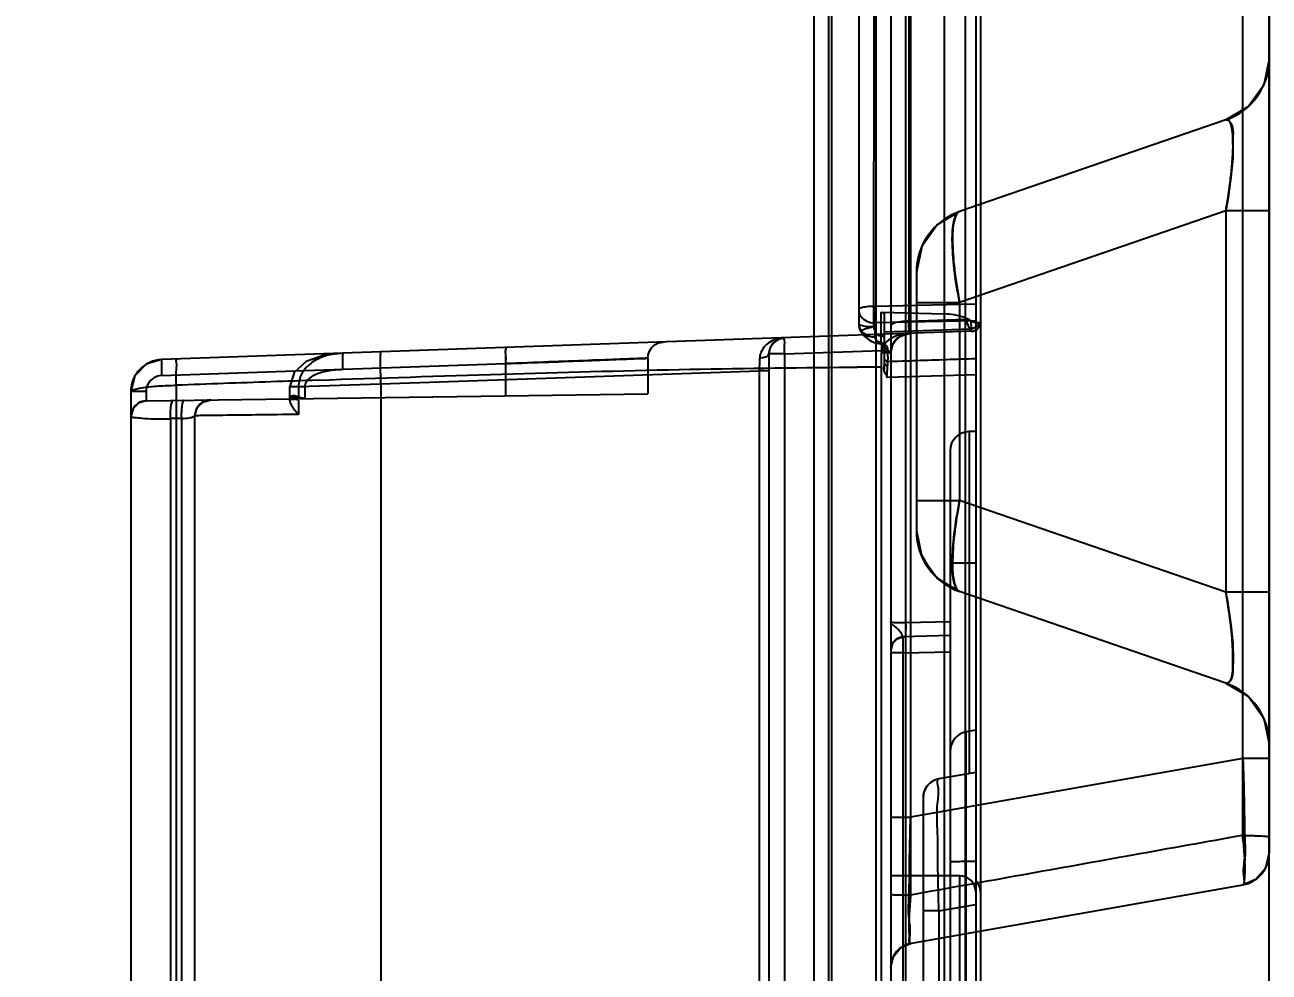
# Model space of a CAD drawing. Header units: millimetres. Extents: x 3267 to 5677, y -4731 to 2600.
# Drawn here: x 4348.72 to 4387.72, y -785.97 to -756.27 of the extents above; entities that cross this region are included whole.
import ezdxf

# ---------------------------------------------------------------- set-up
doc = ezdxf.new("R2010")
doc.units = ezdxf.units.MM
doc.header["$LTSCALE"] = 16.335
doc.header["$PDMODE"] = 3
doc.header["$PDSIZE"] = 0.3125
doc.layers.get('0').update_dxf_attribs({"linetype": 'CONTINUOUS'})
doc.layers.get('Defpoints').update_dxf_attribs({"linetype": 'CONTINUOUS'})
doc.styles.get("Standard").update_dxf_attribs({"font": 'txt', "width": 0.8})
doc.dimstyles.get("Standard").update_dxf_attribs({"dimtxt": 0.15625, "dimasz": 0.1875, "dimexe": 0.125, "dimexo": 0.0625, "dimtad": 0, "dimtih": 1, "dimtoh": 1, "dimdsep": 46, "dimtxsty": 'Standard', "dimcen": 0.09, "dimadec": 0, "dimazin": 0, "dimtp": 0.01, "dimtm": 0.01, "dimtfac": 1, "dimtofl": 0, "dimtmove": 0, "dimatfit": 3, "dimfxl": 0, "dimtolj": 1, "dimarcsym": 0})

# ---------------------------------------------------------------- blocks, each defined once
blk = doc.blocks.new('*D132')
at = {"color": 4, "lineweight": -2}
for p, q in [((4309.718, -646.306), (4309.718, -613.235)), ((4317.718, -613.235), (4336.405, -613.235)), ((4379.717, -613.235), (4359.872, -613.235)), ((4387.717, -800.276), (4387.717, -613.235))]:
    blk.add_line(p, q, dxfattribs=at)
at = {"color": 4}
for points in [[(4317.718, -611.901), (4317.718, -614.568), (4309.718, -613.235)], [(4379.717, -611.901), (4379.717, -614.568), (4387.717, -613.235)]]:
    blk.add_solid(points, dxfattribs=at)
at = {"layer": 'Defpoints', "color": 0}
for p in [(4309.718, -613.235), (4309.718, -646.306), (4387.717, -800.276)]:
    blk.add_point(p, dxfattribs=at)
at = {"color": 6, "insert": (4348.139, -613.235), "char_height": 8, "attachment_point": 5}
blk.add_mtext('\\A1;78.00', dxfattribs=at)

msp = doc.modelspace()

# ---------------------------------------------------------------- linework, layer by layer
at = {"color": 6, "linetype": 'Continuous'}
for p, q in [((4378.522, -631.001), (4378.522, -951.001)), ((4376.334, -888.251), (4376.334, -683.691)), ((4375.858, -684.193), (4375.858, -887.749)), ((4377.534, -685.914), (4377.534, -886.028)), ((4378.672, -687.112), (4378.672, -884.83)), ((4376.429, -765.565), (4376.429, -698.747)), ((4378.195, -873.288), (4378.195, -698.654)), ((4376.478, -700.474), (4376.478, -783.553)), ((4386.886, -702.384), (4386.886, -781.684)), ((4387.717, -703.373), (4387.717, -782.247)), ((4374.006, -846.325), (4374.006, -725.617)), ((4373.446, -726.092), (4373.446, -845.849)), ((4373.913, -844.843), (4373.913, -727.099)), ((4375.39, -727.021), (4375.39, -844.921)), ((4375.329, -765.734), (4375.338, -737.082)), ((4374.853, -737.316), (4374.853, -765.635)), ((4387.717, -757.352), (4387.547, -758.159)), ((4387.547, -758.159), (4387.069, -758.83)), ((4387.069, -758.83), (4386.361, -759.252)), ((4386.361, -759.252), (4378.017, -762.125)), ((4386.361, -762.103), (4378.017, -764.976)), ((4386.361, -762.103), (4386.361, -774.061)), ((4387.717, -762.103), (4386.361, -762.103)), ((4376.831, -763.217), (4376.662, -764.026)), ((4376.662, -764.026), (4376.662, -772.138)), ((4378.522, -765.031), (4375.338, -765.098)), ((4376.662, -764.976), (4378.017, -764.976)), ((4378.017, -764.976), (4378.017, -771.188)), ((4378.522, -765.55), (4375.355, -765.616)), ((4375.561, -766.035), (4375.561, -765.283)), ((4375.561, -765.283), (4377.534, -765.337)), ((4375.657, -767.071), (4375.657, -765.336)), ((4376.429, -765.565), (4378.195, -765.503)), ((4378.37, -765.547), (4378.373, -765.816)), ((4378.396, -765.88), (4353.009, -766.767)), ((4375.355, -765.616), (4375.355, -766.053)), ((4378.373, -765.816), (4375.657, -765.91)), ((4375.858, -765.705), (4375.858, -766.142)), ((4363.794, -766.893), (4363.794, -766.614)), ((4368.239, -766.724), (4368.239, -767.836)), ((4372.039, -766.588), (4372.039, -805.354)), ((4372.524, -766.588), (4372.039, -766.588)), ((4372.524, -766.588), (4375.569, -766.481)), ((4372.524, -766.588), (4372.524, -805.354)), ((4375.567, -805.39), (4375.567, -766.551)), ((4375.858, -766.551), (4375.567, -766.551)), ((4375.858, -766.536), (4375.858, -766.551)), ((4353, -767.27), (4363.794, -766.893)), ((4359.869, -767.532), (4371.748, -767.117)), ((4363.794, -767.898), (4363.794, -766.894)), ((4371.748, -804.825), (4371.748, -767.117)), ((4372.039, -767.117), (4371.748, -767.117)), ((4374.559, -767.007), (4374.804, -767.007)), ((4378.522, -767.241), (4375.748, -767.333)), ((4352.039, -767.771), (4352.039, -804.17)), ((4352.516, -767.771), (4352.039, -767.771)), ((4352.516, -767.771), (4352.516, -768.056)), ((4352.532, -768.056), (4368.239, -767.836)), ((4353.468, -804.37), (4353.468, -767.572)), ((4357.02, -768.057), (4357.025, -767.607)), ((4357.025, -767.607), (4357.502, -767.607)), ((4357.296, -767.607), (4359.869, -767.532)), ((4357.296, -767.607), (4357.296, -767.986)), ((4357.502, -767.986), (4357.502, -767.607)), ((4359.869, -767.532), (4359.869, -804.41)), ((4352.532, -768.056), (4352.524, -768.056)), ((4357.29, -768.042), (4357.29, -768.486)), ((4357.502, -767.986), (4357.433, -767.987)), ((4353.633, -768.611), (4353.284, -768.616)), ((4353.285, -768.633), (4353.285, -803.31)), ((4353.634, -803.315), (4353.634, -768.628)), ((4354.049, -803.415), (4354.049, -768.527)), ((4378.318, -769.025), (4378.318, -779.745)), ((4378.522, -769.025), (4378.318, -769.025)), ((4377.718, -769.625), (4377.718, -802.316)), ((4376.662, -771.188), (4378.017, -771.188)), ((4386.361, -774.061), (4378.017, -771.188)), ((4376.662, -772.138), (4376.831, -772.946)), ((4378.522, -773.154), (4377.718, -773.154)), ((4386.361, -776.911), (4378.017, -774.038)), ((4387.717, -774.061), (4386.361, -774.061)), ((4376.334, -775.01), (4377.718, -774.974)), ((4375.91, -775.665), (4375.858, -775.863)), ((4377.718, -775.422), (4376.249, -775.461)), ((4376.249, -775.461), (4376.296, -775.459)), ((4376.249, -796.479), (4376.249, -775.462)), ((4375.858, -775.764), (4375.857, -775.861)), ((4376.249, -775.963), (4375.858, -775.963)), ((4376.249, -775.963), (4377.718, -775.925)), ((4386.361, -776.911), (4387.069, -777.334)), ((4378.522, -778.387), (4378.217, -778.44)), ((4378.217, -793.562), (4378.217, -778.44)), ((4386.893, -779.277), (4376.48, -781.113)), ((4387.717, -779.278), (4386.893, -779.278)), ((4378.522, -779.71), (4377.363, -779.914)), ((4376.868, -780.505), (4376.868, -791.498)), ((4375.858, -781.113), (4376.48, -781.113)), ((4378.217, -782.496), (4378.522, -782.494)), ((4378.019, -782.956), (4375.858, -782.956)), ((4378.019, -788.986), (4378.019, -782.956)), ((4376.454, -785.076), (4386.889, -783.236)), ((4386.894, -783.236), (4386.895, -783.235)), ((4377.363, -784.05), (4378.522, -783.846)), ((4377.363, -784.05), (4376.868, -784.05)), ((4377.363, -784.05), (4377.363, -787.952)), ((4375.858, -785.814), (4375.938, -785.476))]:
    msp.add_line(p, q, dxfattribs=at)
for points in [[(4378.017, -762.125), (4377.311, -762.546), (4376.831, -763.217)], [(4374.957, -765.942), (4375.045, -766.039), (4375.146, -766.124), (4375.263, -766.197), (4375.399, -766.252), (4375.554, -766.277)], [(4375.857, -766.536), (4375.919, -766.288), (4376.052, -766.108), (4376.226, -765.996), (4376.439, -765.949)], [(4375.858, -766.55), (4375.935, -766.255), (4376.147, -766.036), (4376.439, -765.949)], [(4378.39, -765.881), (4378.522, -765.844), (4378.621, -765.753), (4378.669, -765.627)], [(4378.399, -765.879), (4378.465, -765.866), (4378.526, -765.838)], [(4378.402, -765.881), (4378.552, -765.825), (4378.644, -765.713), (4378.672, -765.589)], [(4378.671, -765.589), (4378.672, -765.593), (4378.669, -765.598), (4378.663, -765.602)], [(4368.239, -766.724), (4368.251, -766.614), (4368.29, -766.502), (4368.358, -766.396), (4368.456, -766.307), (4368.581, -766.244), (4368.725, -766.218)], [(4372.038, -766.588), (4372.088, -766.369), (4372.202, -766.217), (4372.351, -766.122), (4372.523, -766.085)], [(4375.613, -766.296), (4375.652, -766.332), (4375.657, -766.337)], [(4358.699, -766.568), (4358.065, -766.639), (4357.534, -766.831), (4357.158, -767.171), (4357.025, -767.607)], [(4353.009, -766.767), (4352.521, -766.913), (4352.168, -767.279), (4352.039, -767.771)], [(4353.009, -766.767), (4352.854, -766.785), (4352.705, -766.827)], [(4375.657, -766.892), (4375.655, -766.924), (4375.65, -766.962)], [(4352.056, -767.59), (4352.043, -767.68), (4352.039, -767.771)], [(4352.532, -768.056), (4352.284, -768.126), (4352.108, -768.303), (4352.039, -768.555)], [(4354.049, -768.527), (4354.118, -768.274), (4354.294, -768.097), (4354.542, -768.027)], [(4357.339, -767.957), (4357.245, -767.925), (4357.169, -767.907), (4357.11, -767.908), (4357.049, -767.931)], [(4357.097, -767.975), (4357.078, -767.988), (4357.075, -767.987), (4357.077, -767.996), (4357.083, -768.012)], [(4376.662, -772.138), (4376.779, -772.816), (4377.122, -773.419)], [(4376.831, -772.946), (4377.311, -773.617), (4378.017, -774.038)], [(4377.122, -773.419), (4377.53, -773.792), (4378.017, -774.038)], [(4375.91, -775.664), (4376.053, -775.518), (4376.249, -775.461)], [(4387.069, -777.334), (4387.547, -778.005), (4387.717, -778.812)], [(4378.217, -778.44), (4378.101, -778.473), (4377.987, -778.533), (4377.884, -778.621), (4377.799, -778.736), (4377.742, -778.875), (4377.722, -779.031)], [(4377.363, -779.914), (4377.224, -779.956), (4377.09, -780.038), (4376.976, -780.161), (4376.897, -780.319), (4376.868, -780.505)], [(4386.893, -783.236), (4387.315, -783.051), (4387.611, -782.696), (4387.717, -782.247)], [(4386.886, -783.237), (4387.309, -783.055), (4387.609, -782.7)], [(4375.858, -785.812), (4375.893, -785.582), (4375.991, -785.385)], [(4375.938, -785.476), (4376.161, -785.209), (4376.48, -785.072)], [(4375.991, -785.385), (4376.132, -785.232), (4376.299, -785.128), (4376.478, -785.072)]]:
    msp.add_lwpolyline(points, dxfattribs=at)
for centre, radius, start, end in [((4385.707, -757.352), 2.01, 288.9998, 0), ((4378.672, -764.026), 2.01, 109, 180), ((4375.355, -765.635), 0.502, 180.0053, 217.7717), ((4376.461, -766.551), 0.603, 92, 180), ((4378.38, -765.589), 0.291, 272, 0.0473), ((4372.541, -766.588), 0.502, 92, 180), ((4284.565, -766.195), 87.187, 359.39424, 359.6619), ((4376.457, -766.551), 0.891, 175.4953, 180.0054), ((4353.044, -767.771), 1.005, 92, 180), ((4374.832, -895.094), 128.087, 89.67439, 90.01281), ((4392.337, -767.157), 16.583, 178.8525, 179.2834), ((4352.539, -768.555), 0.5, 90.8, 180), ((4354.549, -768.527), 0.5, 90.8092, 180.0015), ((4378.318, -769.625), 0.6, 90, 180), ((4378.672, -772.138), 2.01, 180, 251), ((4376.26, -775.863), 0.402, 91.497, 180), ((4385.707, -778.812), 2.01, 0, 71.0002), ((4378.322, -779.031), 0.6, 100, 180), ((4377.468, -780.505), 0.6, 100, 180), ((4386.712, -782.247), 1.005, 280.5264, 0.0039), ((4378.019, -783.458), 0.502, 0, 90), ((4378.169, -783.458), 0.502, 0, 45.4531), ((4376.609, -785.812), 0.751, 100, 180)]:
    msp.add_arc(centre, radius, start, end, dxfattribs=at)
for points, knots in [([(4386.361, -759.252), (4386.419, -759.232), (4386.594, -759.424), (4386.577, -759.811), (4386.596, -760.418), (4386.502, -761.207), (4386.417, -761.785), (4386.361, -762.103)], [0, 0, 0, 0, 0.062091, 0.192625, 0.406543, 0.671863, 1, 1, 1, 1]), ([(4386.361, -762.103), (4386.419, -761.767), (4386.508, -761.165), (4386.6, -760.358), (4386.576, -759.768), (4386.583, -759.396), (4386.414, -759.234), (4386.361, -759.252)], [0, 0, 0, 0, 0.346415, 0.617427, 0.823529, 0.942564, 1, 1, 1, 1]), ([(4386.361, -762.103), (4386.395, -761.907), (4386.456, -761.523), (4386.527, -760.966), (4386.573, -760.459), (4386.591, -760.024), (4386.581, -759.717), (4386.555, -759.522), (4386.53, -759.414), (4386.499, -759.332), (4386.461, -759.275), (4386.412, -759.243), (4386.377, -759.247), (4386.361, -759.252)], [0, 0, 0, 0, 0.20118, 0.393131, 0.567531, 0.716177, 0.832393, 0.877871, 0.915035, 0.944213, 0.966256, 0.983344, 1, 1, 1, 1]), ([(4378.017, -762.125), (4377.916, -762.16), (4377.795, -762.522), (4377.775, -763.102), (4377.839, -763.985), (4377.948, -764.627), (4378.017, -764.976)], [0, 0, 0, 0, 0.109663, 0.325656, 0.634315, 1, 1, 1, 1]), ([(4378.017, -764.976), (4377.948, -764.626), (4377.838, -763.982), (4377.775, -763.099), (4377.795, -762.52), (4377.917, -762.16), (4378.017, -762.125)], [0, 0, 0, 0, 0.366771, 0.675451, 0.890813, 1, 1, 1, 1]), ([(4378.017, -764.976), (4377.949, -764.625), (4377.84, -763.978), (4377.782, -763.092), (4377.799, -762.514), (4377.92, -762.159), (4378.017, -762.125)], [0, 0, 0, 0, 0.367999, 0.679278, 0.893752, 1, 1, 1, 1]), ([(4378.017, -762.125), (4377.917, -762.16), (4377.798, -762.526), (4377.782, -763.107), (4377.842, -763.991), (4377.95, -764.631), (4378.017, -764.976)], [0, 0, 0, 0, 0.109154, 0.327499, 0.638501, 1, 1, 1, 1]), ([(4375.337, -765.098), (4375.256, -765.099), (4375.107, -765.108), (4374.961, -765.131), (4374.853, -765.172), (4374.853, -765.199)], [0, 0, 0, 0, 0.482611, 0.839451, 1, 1, 1, 1]), ([(4375.338, -765.098), (4375.339, -765.168), (4375.341, -765.297), (4375.347, -765.469), (4375.352, -765.572), (4375.355, -765.616)], [0, 0, 0, 0, 0.40657, 0.742719, 1, 1, 1, 1]), ([(4374.853, -765.199), (4374.853, -765.272), (4374.906, -765.427), (4375.101, -765.581), (4375.269, -765.616), (4375.355, -765.616)], [0, 0, 0, 0, 0.306487, 0.640621, 1, 1, 1, 1]), ([(4375.561, -765.283), (4375.577, -765.284), (4375.606, -765.288), (4375.643, -765.304), (4375.657, -765.326), (4375.657, -765.336)], [0, 0, 0, 0, 0.410569, 0.7513, 1, 1, 1, 1]), ([(4378.37, -765.547), (4378.294, -765.502), (4378.121, -765.428), (4377.839, -765.359), (4377.637, -765.34), (4377.534, -765.337)], [0, 0, 0, 0, 0.304408, 0.643989, 1, 1, 1, 1]), ([(4378.396, -765.88), (4378.414, -765.884), (4378.312, -765.787), (4378.306, -765.697), (4378.229, -765.571), (4378.195, -765.503)], [0, 0, 0, 0, 0.127061, 0.468999, 1, 1, 1, 1]), ([(4378.663, -765.602), (4378.639, -765.619), (4378.544, -765.611), (4378.391, -765.581), (4378.265, -765.535), (4378.195, -765.503)], [0, 0, 0, 0, 0.184797, 0.529577, 1, 1, 1, 1]), ([(4378.633, -765.646), (4378.611, -765.642), (4378.558, -765.63), (4378.469, -765.599), (4378.404, -765.567), (4378.37, -765.547)], [0, 0, 0, 0, 0.23893, 0.578452, 1, 1, 1, 1]), ([(4374.853, -765.635), (4374.853, -765.662), (4374.96, -765.701), (4375.102, -765.724), (4375.249, -765.733), (4375.329, -765.734)], [0, 0, 0, 0, 0.159376, 0.515681, 1, 1, 1, 1]), ([(4374.853, -765.635), (4374.853, -765.707), (4374.903, -765.86), (4375.097, -766.016), (4375.267, -766.053), (4375.355, -766.053)], [0, 0, 0, 0, 0.299098, 0.630605, 1, 1, 1, 1]), ([(4375.329, -765.734), (4375.271, -765.748), (4375.175, -765.772), (4375.052, -765.811), (4374.971, -765.84), (4374.94, -765.885), (4374.941, -765.9)], [0, 0, 0, 0, 0.412448, 0.674992, 0.893908, 1, 1, 1, 1]), ([(4374.941, -765.9), (4374.943, -765.92), (4374.969, -765.967), (4375.055, -766.008), (4375.185, -766.046), (4375.293, -766.054), (4375.356, -766.053)], [0, 0, 0, 0, 0.127291, 0.318153, 0.594487, 1, 1, 1, 1]), ([(4375.561, -766.037), (4375.528, -766.033), (4375.46, -766.015), (4375.398, -765.932), (4375.349, -765.841), (4375.334, -765.771), (4375.329, -765.734)], [0, 0, 0, 0, 0.247241, 0.478288, 0.729667, 1, 1, 1, 1]), ([(4376.439, -765.949), (4376.344, -765.952), (4376.183, -765.975), (4375.965, -766.046), (4375.782, -766.147), (4375.635, -766.293), (4375.578, -766.421), (4375.569, -766.481)], [0, 0, 0, 0, 0.26326, 0.441331, 0.627788, 0.83345, 1, 1, 1, 1]), ([(4376.429, -765.565), (4376.358, -765.565), (4376.223, -765.573), (4376.041, -765.601), (4375.922, -765.635), (4375.858, -765.683), (4375.858, -765.705)], [0, 0, 0, 0, 0.352794, 0.672964, 0.890889, 1, 1, 1, 1]), ([(4376.439, -765.949), (4376.424, -765.949), (4376.441, -765.853), (4376.419, -765.759), (4376.428, -765.633), (4376.429, -765.565)], [0, 0, 0, 0, 0.122491, 0.466375, 1, 1, 1, 1]), ([(4378.633, -765.646), (4378.617, -765.67), (4378.577, -765.715), (4378.506, -765.762), (4378.435, -765.79), (4378.391, -765.807), (4378.373, -765.816)], [0, 0, 0, 0, 0.279183, 0.558001, 0.802884, 1, 1, 1, 1]), ([(4378.39, -765.881), (4378.38, -765.881), (4378.379, -765.845), (4378.374, -765.828), (4378.373, -765.816)], [0, 0, 0, 0, 0.465037, 1, 1, 1, 1]), ([(4378.402, -765.88), (4378.426, -765.877), (4378.459, -765.87), (4378.508, -765.85), (4378.549, -765.825), (4378.592, -765.785), (4378.626, -765.738), (4378.65, -765.685), (4378.66, -765.639), (4378.663, -765.611), (4378.663, -765.602)], [0, 0, 0, 0, 0.176998, 0.243373, 0.379965, 0.520081, 0.661155, 0.80039, 0.935088, 1, 1, 1, 1]), ([(4378.669, -765.627), (4378.668, -765.635), (4378.668, -765.659), (4378.64, -765.653), (4378.633, -765.646)], [0, 0, 0, 0, 0.451277, 1, 1, 1, 1]), ([(4372.524, -766.085), (4372.465, -766.088), (4372.326, -766.104), (4372.113, -766.175), (4371.908, -766.323), (4371.79, -766.514), (4371.744, -766.654), (4371.751, -766.71)], [0, 0, 0, 0, 0.163038, 0.383875, 0.612616, 0.84514, 1, 1, 1, 1]), ([(4372.524, -766.085), (4372.501, -766.086), (4372.538, -766.22), (4372.504, -766.344), (4372.521, -766.504), (4372.524, -766.588)], [0, 0, 0, 0, 0.134879, 0.500575, 1, 1, 1, 1]), ([(4375.355, -766.053), (4375.355, -766.07), (4375.362, -766.096), (4375.38, -766.129), (4375.4, -766.154), (4375.425, -766.178), (4375.456, -766.196), (4375.489, -766.213), (4375.525, -766.221), (4375.548, -766.23), (4375.559, -766.234)], [0, 0, 0, 0, 0.169828, 0.271992, 0.375865, 0.497167, 0.625336, 0.750355, 0.873824, 1, 1, 1, 1]), ([(4375.56, -765.98), (4375.584, -765.978), (4375.529, -766.137), (4375.58, -766.285), (4375.554, -766.633), (4375.561, -766.871), (4375.56, -767.009)], [0, 0, 0, 0, 0.072049, 0.280211, 0.598887, 1, 1, 1, 1]), ([(4375.56, -766.233), (4375.558, -766.247), (4375.55, -766.311), (4375.561, -766.133), (4375.558, -766.09), (4375.559, -766.035)], [0, 0, 0, 0, 0.151795, 0.413412, 1, 1, 1, 1]), ([(4375.657, -766.055), (4375.658, -766.052), (4375.641, -766.045), (4375.616, -766.04), (4375.581, -766.035), (4375.559, -766.035)], [0, 0, 0, 0, 0.094482, 0.342816, 1, 1, 1, 1]), ([(4375.559, -766.234), (4375.581, -766.241), (4375.625, -766.265), (4375.682, -766.302), (4375.726, -766.343), (4375.751, -766.381), (4375.757, -766.408), (4375.757, -766.42)], [0, 0, 0, 0, 0.240979, 0.526576, 0.716732, 0.868653, 1, 1, 1, 1]), ([(4375.56, -766.233), (4375.567, -766.247), (4375.582, -766.27), (4375.611, -766.294), (4375.636, -766.311), (4375.657, -766.326), (4375.657, -766.337)], [0, 0, 0, 0, 0.328091, 0.570198, 0.765733, 1, 1, 1, 1]), ([(4375.657, -766.337), (4375.657, -766.347), (4375.673, -766.392), (4375.722, -766.42), (4375.757, -766.42)], [0, 0, 0, 0, 0.226077, 1, 1, 1, 1]), ([(4358.697, -766.568), (4358.511, -766.575), (4358.169, -766.618), (4357.7, -766.829), (4357.373, -767.171), (4357.296, -767.474), (4357.296, -767.607)], [0, 0, 0, 0, 0.290124, 0.53263, 0.79247, 1, 1, 1, 1]), ([(4358.688, -767.071), (4358.688, -767.056), (4358.687, -767.026), (4358.685, -766.979), (4358.684, -766.933), (4358.683, -766.872), (4358.683, -766.812), (4358.683, -766.755), (4358.683, -766.717), (4358.684, -766.682), (4358.685, -766.652), (4358.687, -766.624), (4358.688, -766.602), (4358.691, -766.584), (4358.693, -766.574), (4358.695, -766.568), (4358.697, -766.568)], [0, 0, 0, 0, 0.089263, 0.181194, 0.274198, 0.36693, 0.545606, 0.62847, 0.70506, 0.774104, 0.834572, 0.885732, 0.935731, 0.970707, 0.991413, 1, 1, 1, 1]), ([(4359.869, -766.527), (4359.867, -766.527), (4359.865, -766.536), (4359.862, -766.549), (4359.86, -766.574), (4359.858, -766.606), (4359.856, -766.648), (4359.854, -766.72), (4359.854, -766.833), (4359.855, -766.988), (4359.858, -767.163), (4359.863, -767.347), (4359.866, -767.471), (4359.869, -767.532)], [0, 0, 0, 0, 0.005684, 0.020161, 0.043729, 0.076313, 0.117793, 0.168034, 0.294231, 0.45188, 0.630388, 0.817261, 1, 1, 1, 1]), ([(4363.794, -766.893), (4363.794, -766.807), (4363.81, -766.645), (4363.765, -766.524), (4363.816, -766.39), (4363.794, -766.39)], [0, 0, 0, 0, 0.50909, 0.868632, 1, 1, 1, 1]), ([(4363.794, -766.614), (4363.794, -766.56), (4363.767, -766.513), (4363.814, -766.39), (4363.794, -766.39)], [0, 0, 0, 0, 0.724149, 1, 1, 1, 1]), ([(4363.794, -766.895), (4364.241, -766.877), (4365.109, -766.845), (4366.265, -766.8), (4367.309, -766.76), (4367.764, -766.743), (4368.359, -766.72), (4367.781, -766.742), (4367.322, -766.759), (4366.279, -766.799), (4365.115, -766.843), (4364.243, -766.876), (4363.794, -766.894)], [0, 0, 0, 0, 0.151116, 0.289806, 0.401214, 0.474369, 0.500002, 0.524366, 0.596616, 0.708408, 0.848325, 1, 1, 1, 1]), ([(4371.751, -766.71), (4371.799, -766.709), (4371.884, -766.698), (4371.988, -766.666), (4372.039, -766.613), (4372.039, -766.588)], [0, 0, 0, 0, 0.43407, 0.774258, 1, 1, 1, 1]), ([(4375.857, -766.536), (4375.858, -766.523), (4375.796, -766.502), (4375.713, -766.496), (4375.621, -766.485), (4375.569, -766.481)], [0, 0, 0, 0, 0.131485, 0.472394, 1, 1, 1, 1]), ([(4375.757, -766.42), (4375.757, -766.454), (4375.762, -766.516), (4375.76, -766.605), (4375.76, -766.684), (4375.762, -766.757), (4375.757, -766.803), (4375.757, -766.825)], [0, 0, 0, 0, 0.245947, 0.462838, 0.65692, 0.8338, 1, 1, 1, 1]), ([(4375.757, -766.825), (4376.064, -766.814), (4376.679, -766.793), (4377.6, -766.763), (4378.214, -766.741), (4378.522, -766.73)], [0, 0, 0, 0, 0.33335, 0.666706, 1, 1, 1, 1]), ([(4353.009, -766.767), (4353.005, -766.767), (4353.004, -766.786), (4352.999, -766.809), (4352.997, -766.858), (4352.995, -766.919), (4352.995, -766.997), (4352.996, -767.116), (4352.998, -767.208), (4353, -767.27)], [0, 0, 0, 0, 0.02109, 0.077584, 0.169373, 0.295459, 0.452863, 0.631053, 1, 1, 1, 1]), ([(4353.468, -767.572), (4353.464, -767.431), (4353.443, -767.168), (4353.493, -766.963), (4353.449, -766.751), (4353.485, -766.75)], [0, 0, 0, 0, 0.511465, 0.868759, 1, 1, 1, 1]), ([(4357.502, -767.607), (4357.502, -767.556), (4357.538, -767.447), (4357.659, -767.323), (4357.822, -767.229), (4358.012, -767.16), (4358.222, -767.112), (4358.45, -767.083), (4358.607, -767.074), (4358.688, -767.071)], [0, 0, 0, 0, 0.10957, 0.231508, 0.364827, 0.508704, 0.662652, 0.826625, 1, 1, 1, 1]), ([(4357.907, -767.411), (4359.828, -767.342), (4363.602, -767.222), (4369.152, -767.064), (4372.782, -767.018), (4374.559, -767.007)], [0, 0, 0, 0, 0.346135, 0.68005, 1, 1, 1, 1]), ([(4375.624, -767.01), (4375.63, -767.03), (4375.637, -767.063), (4375.643, -767.096), (4375.645, -767.109)], [0, 0, 0, 0, 0.614072, 1, 1, 1, 1]), ([(4375.645, -767.109), (4375.646, -767.09), (4375.649, -767.018), (4375.657, -766.945), (4375.657, -766.892)], [0, 0, 0, 0, 0.265215, 1, 1, 1, 1]), ([(4375.645, -767.109), (4375.648, -767.129), (4375.659, -767.165), (4375.676, -767.221), (4375.706, -767.244), (4375.722, -767.253)], [0, 0, 0, 0, 0.357691, 0.677642, 1, 1, 1, 1]), ([(4375.657, -766.74), (4375.655, -766.749), (4375.665, -766.772), (4375.696, -766.805), (4375.733, -766.827), (4375.757, -766.826)], [0, 0, 0, 0, 0.203016, 0.474129, 1, 1, 1, 1]), ([(4375.657, -766.892), (4375.657, -766.909), (4375.694, -766.94), (4375.732, -766.95), (4375.755, -766.95)], [0, 0, 0, 0, 0.42041, 1, 1, 1, 1]), ([(4375.755, -766.95), (4375.75, -766.978), (4375.742, -767.041), (4375.737, -767.14), (4375.732, -767.211), (4375.729, -767.247)], [0, 0, 0, 0, 0.287025, 0.634959, 1, 1, 1, 1]), ([(4353, -767.27), (4352.916, -767.275), (4352.745, -767.322), (4352.56, -767.514), (4352.518, -767.687), (4352.516, -767.771)], [0, 0, 0, 0, 0.332551, 0.667788, 1, 1, 1, 1]), ([(4357.907, -767.411), (4357.414, -767.429), (4356.427, -767.466), (4354.947, -767.516), (4353.961, -767.553), (4353.468, -767.572)], [0, 0, 0, 0, 0.333326, 0.666657, 1, 1, 1, 1]), ([(4375.729, -767.247), (4375.725, -767.263), (4375.72, -767.295), (4375.737, -767.324), (4375.748, -767.333)], [0, 0, 0, 0, 0.541217, 1, 1, 1, 1]), ([(4352.039, -767.771), (4352.039, -767.731), (4352.225, -767.678), (4352.475, -767.628), (4352.942, -767.588), (4353.279, -767.574), (4353.468, -767.572)], [0, 0, 0, 0, 0.082278, 0.292654, 0.612759, 1, 1, 1, 1]), ([(4353.285, -768.633), (4353.283, -768.605), (4353.281, -768.535), (4353.282, -768.428), (4353.287, -768.334), (4353.293, -768.268), (4353.298, -768.225), (4353.304, -768.186), (4353.313, -768.141), (4353.325, -768.096), (4353.34, -768.059), (4353.357, -768.044), (4353.365, -768.044)], [0, 0, 0, 0, 0.141176, 0.345157, 0.525918, 0.604336, 0.674025, 0.738138, 0.798778, 0.902431, 0.963369, 1, 1, 1, 1]), ([(4353.634, -768.628), (4353.632, -768.6), (4353.63, -768.53), (4353.631, -768.423), (4353.636, -768.329), (4353.642, -768.263), (4353.647, -768.22), (4353.653, -768.181), (4353.662, -768.136), (4353.674, -768.091), (4353.689, -768.054), (4353.706, -768.039), (4353.714, -768.039)], [0, 0, 0, 0, 0.141188, 0.345158, 0.525913, 0.604328, 0.674015, 0.738127, 0.798766, 0.902421, 0.963367, 1, 1, 1, 1]), ([(4357.085, -767.992), (4357.07, -767.992), (4357.035, -767.999), (4357.013, -768.057), (4357.035, -768.132), (4357.084, -768.231), (4357.173, -768.353), (4357.247, -768.439), (4357.29, -768.486)], [0, 0, 0, 0, 0.076782, 0.152178, 0.269006, 0.446266, 0.689864, 1, 1, 1, 1]), ([(4357.022, -767.966), (4357.022, -767.955), (4357.037, -767.936), (4357.064, -767.923), (4357.098, -767.916), (4357.143, -767.916), (4357.198, -767.923), (4357.263, -767.939), (4357.31, -767.953), (4357.335, -767.96)], [0, 0, 0, 0, 0.09925, 0.175973, 0.275794, 0.404799, 0.567766, 0.767539, 1, 1, 1, 1]), ([(4357.288, -768.041), (4357.276, -768.035), (4357.251, -768.024), (4357.217, -768.005), (4357.181, -768.007), (4357.156, -767.985), (4357.122, -767.992), (4357.093, -768.001), (4357.058, -768.013), (4357.032, -767.994), (4357.022, -767.975), (4357.022, -767.966)], [0, 0, 0, 0, 0.132788, 0.265413, 0.38368, 0.478141, 0.564232, 0.714084, 0.796674, 0.909243, 1, 1, 1, 1]), ([(4357.026, -767.966), (4357.024, -767.977), (4357.028, -768.007), (4357.071, -768.017), (4357.105, -768.003), (4357.14, -767.993), (4357.179, -767.989), (4357.219, -767.986), (4357.258, -767.985), (4357.284, -767.986), (4357.296, -767.986)], [0, 0, 0, 0, 0.113567, 0.25085, 0.359639, 0.481692, 0.610019, 0.744718, 0.877118, 1, 1, 1, 1]), ([(4357.336, -767.96), (4357.319, -767.955), (4357.277, -767.96), (4357.232, -767.997), (4357.184, -768.017), (4357.142, -768.02), (4357.11, -768.001), (4357.086, -767.975), (4357.075, -767.937), (4357.035, -767.938), (4357.028, -767.957), (4357.026, -767.966)], [0, 0, 0, 0, 0.13742, 0.322336, 0.462016, 0.560376, 0.648558, 0.748097, 0.853589, 0.92796, 1, 1, 1, 1]), ([(4357.45, -767.985), (4357.435, -767.982), (4357.41, -767.977), (4357.371, -767.971), (4357.348, -767.965), (4357.336, -767.96)], [0, 0, 0, 0, 0.389256, 0.656706, 1, 1, 1, 1]), ([(4353.285, -768.633), (4353.116, -768.636), (4352.826, -768.631), (4352.413, -768.63), (4352.222, -768.583), (4352.038, -768.589), (4352.039, -768.555)], [0, 0, 0, 0, 0.405319, 0.713611, 0.920037, 1, 1, 1, 1]), ([(4354.049, -768.529), (4354.049, -768.548), (4353.966, -768.583), (4353.84, -768.608), (4353.709, -768.621), (4353.634, -768.628)], [0, 0, 0, 0, 0.135383, 0.475583, 1, 1, 1, 1]), ([(4357.29, -768.486), (4356.846, -768.492), (4356.058, -768.501), (4355.052, -768.514), (4354.416, -768.522), (4354.124, -768.526), (4354.049, -768.527)], [0, 0, 0, 0, 0.411003, 0.72938, 0.930941, 1, 1, 1, 1]), ([(4378.017, -774.038), (4377.916, -774.004), (4377.795, -773.642), (4377.775, -773.062), (4377.839, -772.179), (4377.948, -771.536), (4378.017, -771.188)], [0, 0, 0, 0, 0.109664, 0.325659, 0.63432, 1, 1, 1, 1]), ([(4378.017, -771.188), (4377.948, -771.538), (4377.838, -772.181), (4377.775, -773.065), (4377.795, -773.644), (4377.917, -774.004), (4378.017, -774.038)], [0, 0, 0, 0, 0.366773, 0.675453, 0.890813, 1, 1, 1, 1]), ([(4378.017, -771.188), (4377.949, -771.539), (4377.84, -772.186), (4377.782, -773.072), (4377.799, -773.649), (4377.92, -774.005), (4378.017, -774.038)], [0, 0, 0, 0, 0.368, 0.679279, 0.893752, 1, 1, 1, 1]), ([(4378.017, -774.038), (4377.917, -774.004), (4377.798, -773.638), (4377.782, -773.056), (4377.842, -772.173), (4377.95, -771.532), (4378.017, -771.188)], [0, 0, 0, 0, 0.109155, 0.327501, 0.638505, 1, 1, 1, 1]), ([(4386.361, -776.911), (4386.418, -776.931), (4386.595, -776.739), (4386.571, -776.346), (4386.588, -775.735), (4386.501, -774.948), (4386.416, -774.374), (4386.361, -774.061)], [0, 0, 0, 0, 0.061701, 0.193486, 0.411335, 0.676026, 1, 1, 1, 1]), ([(4386.361, -774.061), (4386.419, -774.397), (4386.508, -774.998), (4386.6, -775.805), (4386.576, -776.395), (4386.583, -776.768), (4386.414, -776.93), (4386.361, -776.911)], [0, 0, 0, 0, 0.346416, 0.617427, 0.823529, 0.942564, 1, 1, 1, 1]), ([(4386.361, -774.061), (4386.395, -774.257), (4386.456, -774.641), (4386.527, -775.198), (4386.573, -775.705), (4386.591, -776.139), (4386.581, -776.447), (4386.555, -776.642), (4386.53, -776.75), (4386.499, -776.832), (4386.461, -776.889), (4386.412, -776.92), (4386.377, -776.917), (4386.361, -776.911)], [0, 0, 0, 0, 0.20118, 0.393131, 0.567531, 0.716177, 0.832393, 0.877871, 0.915035, 0.944213, 0.966256, 0.983344, 1, 1, 1, 1]), ([(4375.858, -774.981), (4375.858, -775.003), (4375.976, -775.003), (4376.101, -775.019), (4376.252, -775.013), (4376.334, -775.01)], [0, 0, 0, 0, 0.131983, 0.491962, 1, 1, 1, 1]), ([(4376.249, -775.461), (4376.224, -775.461), (4376.217, -775.382), (4376.165, -775.322), (4376.107, -775.24), (4376.031, -775.17), (4375.957, -775.112), (4375.898, -775.066), (4375.864, -775.023), (4375.858, -774.993), (4375.858, -774.981)], [0, 0, 0, 0, 0.119125, 0.249913, 0.41284, 0.586131, 0.742347, 0.861738, 0.942413, 1, 1, 1, 1]), ([(4376.321, -775.459), (4376.324, -775.459), (4376.326, -775.443), (4376.33, -775.423), (4376.332, -775.38), (4376.334, -775.326), (4376.335, -775.257), (4376.336, -775.15), (4376.335, -775.067), (4376.334, -775.01)], [0, 0, 0, 0, 0.020626, 0.075736, 0.165559, 0.289399, 0.444756, 0.622328, 1, 1, 1, 1]), ([(4386.893, -783.236), (4386.967, -783.223), (4386.883, -782.801), (4386.987, -782.359), (4386.941, -781.437), (4386.933, -780.422), (4386.901, -779.655), (4386.893, -779.277)], [0, 0, 0, 0, 0.057311, 0.215165, 0.422968, 0.713541, 1, 1, 1, 1]), ([(4386.893, -779.277), (4386.906, -779.702), (4386.938, -780.519), (4386.941, -781.565), (4386.986, -782.455), (4386.886, -782.857), (4386.952, -783.225), (4386.893, -783.236)], [0, 0, 0, 0, 0.32219, 0.613919, 0.809613, 0.954709, 1, 1, 1, 1]), ([(4377.363, -784.05), (4377.354, -783.619), (4377.331, -782.799), (4377.339, -781.702), (4377.281, -780.758), (4377.395, -780.311), (4377.297, -779.925), (4377.363, -779.914)], [0, 0, 0, 0, 0.31249, 0.590142, 0.812568, 0.951141, 1, 1, 1, 1]), ([(4376.48, -785.072), (4376.415, -785.083), (4376.495, -784.653), (4376.392, -784.267), (4376.445, -783.336), (4376.445, -782.301), (4376.467, -781.521), (4376.48, -781.113)], [0, 0, 0, 0, 0.050291, 0.19174, 0.415602, 0.6909, 1, 1, 1, 1]), ([(4376.48, -781.113), (4376.466, -781.529), (4376.443, -782.324), (4376.444, -783.37), (4376.395, -784.298), (4376.488, -784.675), (4376.42, -785.082), (4376.48, -785.072)], [0, 0, 0, 0, 0.315474, 0.59517, 0.817415, 0.953432, 1, 1, 1, 1]), ([(4386.886, -781.684), (4385.736, -781.891), (4383.43, -782.305), (4379.961, -782.928), (4377.641, -783.344), (4376.478, -783.553)], [0, 0, 0, 0, 0.331454, 0.664787, 1, 1, 1, 1]), ([(4386.886, -781.684), (4386.992, -781.685), (4387.148, -781.688), (4387.347, -781.695), (4387.473, -781.701), (4387.574, -781.708), (4387.647, -781.716), (4387.692, -781.723), (4387.711, -781.729), (4387.717, -781.733), (4387.717, -781.735)], [0, 0, 0, 0, 0.382351, 0.559342, 0.713333, 0.835776, 0.924452, 0.978843, 0.993247, 1, 1, 1, 1]), ([(4386.886, -783.237), (4386.933, -783.229), (4386.952, -783.011), (4386.974, -782.733), (4386.945, -782.234), (4386.911, -781.88), (4386.886, -781.684)], [0, 0, 0, 0, 0.09037, 0.3065, 0.622361, 1, 1, 1, 1]), ([(4377.722, -782.516), (4377.722, -782.513), (4377.739, -782.512), (4377.759, -782.508), (4377.806, -782.506), (4377.866, -782.502), (4377.943, -782.5), (4378.061, -782.497), (4378.154, -782.496), (4378.217, -782.496)], [0, 0, 0, 0, 0.017662, 0.069452, 0.158978, 0.283777, 0.439327, 0.616981, 1, 1, 1, 1]), ([(4375.858, -783.532), (4375.858, -783.533), (4375.862, -783.535), (4375.869, -783.536), (4375.883, -783.538), (4375.911, -783.54), (4375.962, -783.543), (4376.038, -783.546), (4376.133, -783.549), (4376.282, -783.552), (4376.399, -783.553), (4376.478, -783.553)], [0, 0, 0, 0, 0.004823, 0.017295, 0.038254, 0.068193, 0.15742, 0.282189, 0.437971, 0.616057, 1, 1, 1, 1]), ([(4376.478, -783.553), (4376.462, -783.748), (4376.438, -784.099), (4376.416, -784.613), (4376.437, -784.845), (4376.442, -785.079), (4376.478, -785.072)], [0, 0, 0, 0, 0.384288, 0.713973, 0.926666, 1, 1, 1, 1])]:
    msp.add_open_spline(points, degree=3, knots=knots, dxfattribs=at)
for points in [[(4375.657, -765.951), (4375.657, -765.96), (4375.65, -765.973), (4375.641, -765.974)], [(4357.295, -767.986), (4357.294, -767.998), (4357.301, -768.013), (4357.295, -768.023)]]:
    msp.add_open_spline(points, degree=3, dxfattribs=at)

# ---------------------------------------------------------------- dimensions: what is measured, and where the dimension line sits
dim = msp.add_linear_dim(base=(4309.718, -613.235), p1=(4387.717, -800.276), p2=(4309.718, -646.306), dimstyle='Standard', override={"dimtxt": 8, "dimasz": 8, "dimexe": 0, "dimexo": 0, "dimgap": 0, "dimtih": 0, "dimtoh": 0, "dimzin": 0, "dimcen": 0, "dimclrd": 4, "dimclre": 4, "dimclrt": 6, "dimadec": 2, "dimtp": 0, "dimtm": 0, "dimtzin": 0})
dim.commit()
dim.dimension.update_dxf_attribs({"geometry": '*D132', "text_midpoint": (4348.139, -613.235), "dimtype": 160})

doc.saveas('drawing.dxf')
